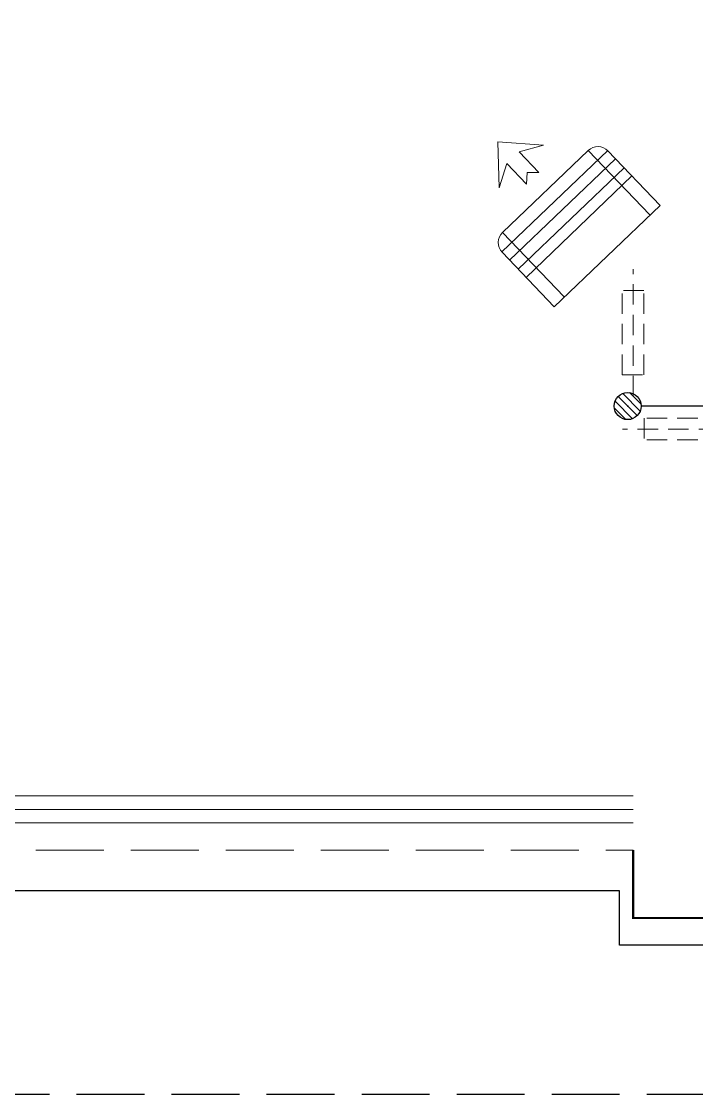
# Model space of a CAD drawing. Extents: x 3002737 to 4077523, y -995787 to -7267.
# Drawn here: x 3091084 to 3093571, y -929343 to -925392 of the extents above; entities that cross this region are included whole.
import ezdxf

# ---------------------------------------------------------------- set-up
doc = ezdxf.new("R2010")
doc.units = 0
doc.header["$LTSCALE"] = 1000
doc.header["$MEASUREMENT"] = 0
doc.linetypes.add('DASH', pattern=[0.35, 0.25, -0.1])
doc.linetypes.add('HIDDEN', pattern=[0.375, 0.25, -0.125])
doc.layers.get('0').update_dxf_attribs({"linetype": 'CONTINUOUS'})
for name, color, linetype in [('!!电气', 1, 'CONTINUOUS'), ('LVTRY', 252, 'CONTINUOUS'), ('VPIPE-凝结', 150, 'CONTINUOUS'), ('卫生间', 6, 'CONTINUOUS'), ('看线', 185, 'CONTINUOUS')]:
    doc.layers.add(name, color=color, linetype=linetype)
for name, color, linetype, lineweight in [('平面-栏杆', 56, 'CONTINUOUS', 15), ('平面-看线', 252, 'CONTINUOUS', 15), ('平面-空调室内机', 176, 'CONTINUOUS', 9), ('平面-空调预留孔', 252, 'CONTINUOUS', 15)]:
    doc.layers.add(name, color=color, linetype=linetype, lineweight=lineweight)

# ---------------------------------------------------------------- blocks, each defined once
blk = doc.blocks.new('A$C148B7D8E')
at = {"layer": '卫生间', "color": 252, "linetype": 'DASH'}
blk.add_lwpolyline([(16100, 14000), (16100, 15400), (7700, 15400), (7700, 10800), (7300, 10800), (7300, 10000), (900, 10000), (900, 9000), (-900, 9000), (-900, -900), (1750, -900), (1750, -2100), (23450, -2100), (23450, -900), (25100, -900)], dxfattribs=at)
blk = doc.blocks.new('$lvtry$00000171')
for p, q in [((-74.2, 10.6), (-10.6, 74.2)), ((-69.8, -27.4), (27.4, 69.8)), ((-53, -53), (53, 53)), ((-27.4, -69.8), (69.8, 27.4)), ((10.6, -74.2), (74.2, -10.6))]:
    blk.add_line(p, q)
blk.add_circle((0, 0), 75)
blk.add_point((0, 0))
blk = doc.blocks.new('dasdasf1sa2f31as32f')
at = {"color": 8}
for p, q in [((-116, 585.6), (43.3, 640.5)), ((82.7, 476.6), (43.3, 640.5)), ((-22.8, 585.5), (-116, 585.6)), ((-22.8, 585.5), (-73.4, 493.2)), ((32.4, 555.1), (-18.1, 462.9)), ((82.7, 476.6), (32.4, 555.1)), ((-269.8, 524.3), (-427.7, 236.5)), ((-269.8, 524.3), (113.7, 314)), ((-473.5, 259.7), (-339.5, 504)), ((134.6, 245.5), (-338.8, 505.1)), ((-31.3, 504.4), (-73.4, 493.2)), ((-18.1, 462.9), (-31.3, 504.4)), ((114.7, 208.4), (-359.1, 468.2)), ((92.6, 168.8), (-380.9, 428.5)), ((72.3, 131.9), (-401.1, 391.6)), ((113.7, 314), (-44.2, 26.2)), ((0, 0), (-473.5, 259.7)), ((134, 244.4), (0, 0))]:
    blk.add_line(p, q, dxfattribs=at)
for centre, start, end in [((-294.5, 479.4), 61.2593, 151.2593), ((89, 269), 331.2593, 61.2593)]:
    blk.add_arc(centre, 51.3, start, end, dxfattribs=at)
blk = doc.blocks.new('dongkong')
at = {"layer": '平面-空调预留孔', "color": 8, "linetype": 'HIDDEN', "ltscale": 0.3}
for p, q in [((-603796, 210899.9), (-603796, 210431.5)), ((-603836, 210821), (-603836, 210510.8)), ((-603836, 210821), (-603756, 210821)), ((-603756, 210821), (-603756, 210510.8))]:
    blk.add_line(p, q, dxfattribs=at)
blk.add_lwpolyline([(-603756, 210510.8), (-603836, 210510.8)], dxfattribs=at)
blk = doc.blocks.new('GDGDRGDGDRGDR')
at = {"layer": '平面-空调室内机', "ltscale": 0.3, "xscale": -1}
for p, rotation in [((1070712.6, 653502.9), 180), ((256445.9, 1046278.1), 270)]:
    blk.add_blockref('dongkong', p, dxfattribs=dict(at, rotation=rotation))
at = {"layer": '平面-空调预留孔', "xscale": -1, "rotation": 15.00000000331026}
blk.add_blockref('dasdasf1sa2f31as32f', (466626.3, 442932.1), dxfattribs=at)
blk = doc.blocks.new('A$C5F341E43')
at = {"color": 252, "const_width": 8}
blk.add_lwpolyline([(47450, -100), (47450, -400), (47350, -400), (47350, -350), (46300, -350), (46300, -100)], dxfattribs=at)
at = {"layer": 'VPIPE-凝结', "color": 252, "ltscale": 0.1}
blk.add_line((46670, 1535), (46330, 1535), dxfattribs=at)
at = {"layer": '平面-栏杆', "color": 252}
for points in [[(41650, 50), (46300, 50)], [(41650, 0), (46300, 0)]]:
    blk.add_lwpolyline(points, dxfattribs=at)
at = {"layer": '平面-看线', "color": 252}
blk.add_lwpolyline([(41650, 100), (46300, 100)], dxfattribs=at)
at = {"layer": '平面-看线', "color": 252, "linetype": 'DASH'}
blk.add_lwpolyline([(41650, -100), (46300, -100)], dxfattribs=at)
at = {"layer": '看线', "color": 252}
blk.add_lwpolyline([(47450, 100), (47500, 100), (47500, -450), (46250, -450), (46250, -250)], dxfattribs=at)
at = {"layer": '看线', "color": 252, "ltscale": 0.5}
blk.add_lwpolyline([(46250, -250), (41650, -250)], dxfattribs=at)
at = {"color": 252, "xscale": -1}
blk.add_blockref('A$C148B7D8E', (50100, 1100), dxfattribs=at)
at = {"color": 252}
blk.add_blockref('GDGDRGDGDRGDR', (-420616.6, -441032.1), dxfattribs=at)
at = {"layer": 'LVTRY', "color": 252, "xscale": 0.6666666667107825, "yscale": 0.6666666667107825, "rotation": 269.9999999939778}
blk.add_blockref('$lvtry$00000171', (46280, 1535), dxfattribs=at)

msp = doc.modelspace()

# ---------------------------------------------------------------- block references
at = {"layer": '!!电气'}
msp.add_blockref('A$C5F341E43', (3047037.4, -928343.2), dxfattribs=at)

doc.saveas('drawing.dxf')
